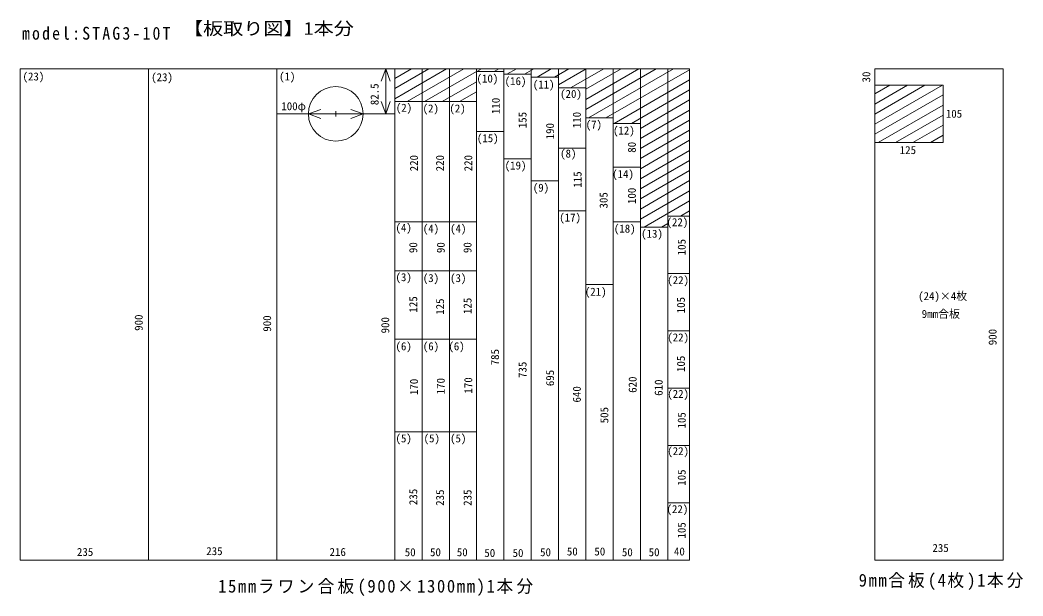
# Model space of a CAD drawing. Units: millimetres, scale not verified. Extents: x -1270 to 566, y -287 to 768.
import ezdxf
from ezdxf.enums import TextEntityAlignment as Align

# ---------------------------------------------------------------- set-up
doc = ezdxf.new("R2010")
doc.units = ezdxf.units.MM
doc.header["$LTSCALE"] = 8
doc.layers.add('0-0', color=7, linetype='Continuous', lineweight=18)
doc.styles.add('ＭＳ ゴシック', font='')
doc.styles.get('ＭＳ ゴシック').set_extended_font_data('MS Gothic')

msp = doc.modelspace()

# ---------------------------------------------------------------- linework, layer by layer
at = {"layer": '0-0'}
for p, q in [((-1270.073, 678.187), (-1270.073, -221.813)), ((-44.073, 678.187), (-1270.073, 678.187)), ((-1035.073, 678.187), (-1035.073, -221.813)), ((-800.073, 678.187), (-800.073, -221.813)), ((-584.073, 678.187), (-584.073, -221.813)), ((-584.073, 623.496), (-489.345, 678.187)), ((-584.073, 641.971), (-521.345, 678.187)), ((-584.073, 660.447), (-553.345, 678.187)), ((-561.268, 618.187), (-457.345, 678.187)), ((-534.073, 678.187), (-534.073, -221.813)), ((-529.268, 618.187), (-434.073, 673.148)), ((-484.073, 678.187), (-484.073, -221.813)), ((-434.073, 678.187), (-434.073, -221.813)), ((-434.073, 673.187), (-384.073, 673.187)), ((-434.006, 673.187), (-425.345, 678.187)), ((-402.006, 673.187), (-393.345, 678.187)), ((-384.073, 678.187), (-384.073, -221.813)), ((-384.073, 668.187), (-334.073, 668.187)), ((-378.666, 668.187), (-361.345, 678.187)), ((-346.666, 668.187), (-329.345, 678.187)), ((-334.073, 678.187), (-334.073, -221.813)), ((-334.073, 663.187), (-284.073, 663.187)), ((-323.326, 663.187), (-297.345, 678.187)), ((-291.326, 663.187), (-265.345, 678.187)), ((-284.073, 678.187), (-284.073, -221.813)), ((-284.073, 648.9), (-233.345, 678.187)), ((-261.967, 643.187), (-201.345, 678.187)), ((-234.073, 678.187), (-234.073, -221.813)), ((-234.073, 603.866), (-105.345, 678.187)), ((-234.073, 622.341), (-137.345, 678.187)), ((-234.073, 640.817), (-169.345, 678.187)), ((-229.23, 588.187), (-73.345, 678.187)), ((-197.23, 588.187), (-44.073, 676.612)), ((-184.073, 678.187), (-184.073, -221.813)), ((-134.073, 678.187), (-134.073, -221.813)), ((-84.073, 678.187), (-84.073, -221.813)), ((-44.073, 678.187), (-44.073, -221.813)), ((294.927, -221.813), (294.927, 678.187)), ((529.927, 678.187), (294.927, 678.187)), ((529.927, -221.813), (529.927, 678.187)), ((-497.268, 618.187), (-434.073, 654.673)), ((-284.073, 643.187), (-234.073, 643.187)), ((-182.55, 578.187), (-44.073, 658.137)), ((419.927, 648.187), (294.927, 648.187)), ((294.927, 576.731), (418.693, 648.187)), ((294.927, 595.206), (386.693, 648.187)), ((294.927, 613.681), (354.693, 648.187)), ((294.927, 632.156), (322.693, 648.187)), ((419.927, 543.187), (419.927, 648.187)), ((-465.268, 618.187), (-434.073, 636.198)), ((-150.55, 578.187), (-44.073, 639.662)), ((294.927, 558.256), (419.927, 630.424)), ((-584.073, 618.187), (-434.073, 618.187)), ((-134.073, 569.225), (-44.073, 621.187)), ((300.828, 543.187), (419.927, 611.949)), ((-687.073, 595.687), (-697.073, 595.687)), ((-692.073, 600.687), (-692.073, 590.687)), ((-234.073, 588.187), (-184.073, 588.187)), ((-134.073, 550.75), (-44.073, 602.711)), ((332.828, 543.187), (419.927, 593.474)), ((-184.073, 578.187), (-134.073, 578.187)), ((-134.073, 532.275), (-44.073, 584.236)), ((364.828, 543.187), (419.927, 574.999)), ((-434.073, 563.187), (-384.073, 563.187)), ((-134.073, 513.8), (-44.073, 565.761)), ((396.828, 543.187), (419.927, 556.523)), ((-284.073, 533.187), (-234.073, 533.187)), ((-134.073, 495.324), (-44.073, 547.286)), ((419.927, 543.187), (294.927, 543.187)), ((-134.073, 476.849), (-44.073, 528.811)), ((-384.073, 513.187), (-334.073, 513.187)), ((-184.073, 498.187), (-134.073, 498.187)), ((-134.073, 458.374), (-44.073, 510.335)), ((-134.073, 439.899), (-44.073, 491.86)), ((-334.073, 473.187), (-284.073, 473.187)), ((-134.073, 421.424), (-44.073, 473.385)), ((-134.073, 402.948), (-44.073, 454.91)), ((-127.64, 388.187), (-44.073, 436.435)), ((-284.073, 418.187), (-234.073, 418.187)), ((-84.073, 408.187), (-44.073, 408.187)), ((-60.999, 408.187), (-44.073, 417.959)), ((-584.073, 398.187), (-434.073, 398.187)), ((-184.073, 398.187), (-134.073, 398.187)), ((-134.073, 388.187), (-84.073, 388.187)), ((-95.64, 388.187), (-84.073, 394.865)), ((-584.073, 308.187), (-434.073, 308.187)), ((-84.073, 303.187), (-44.073, 303.187)), ((-234.073, 283.187), (-184.073, 283.187)), ((-84.073, 198.187), (-44.073, 198.187)), ((-584.073, 183.187), (-434.073, 183.187)), ((-84.073, 93.187), (-44.073, 93.187)), ((-584.073, 13.187), (-434.073, 13.187)), ((-84.073, -11.813), (-44.073, -11.813)), ((-84.073, -116.813), (-44.073, -116.813)), ((-1270.073, -221.813), (-44.073, -221.813)), ((294.927, -221.813), (529.927, -221.813))]:
    msp.add_line(p, q, dxfattribs=at)
at = {"layer": '0-0', "color": 4, "lineweight": 9}
for p, q in [((-584.596, 678.187), (-640.596, 678.187)), ((-600.596, 678.187), (-608.805, 655.635)), ((-600.596, 595.687), (-600.596, 678.187)), ((-600.596, 678.187), (-592.388, 655.635)), ((-600.596, 595.687), (-608.805, 618.24)), ((-600.596, 595.687), (-592.388, 618.24)), ((-642.073, 595.687), (-800.073, 595.687)), ((-742.073, 595.687), (-719.52, 603.896)), ((-742.073, 595.687), (-719.52, 587.479)), ((-642.073, 595.687), (-664.626, 603.896)), ((-642.073, 595.687), (-664.626, 587.479)), ((-584.596, 595.687), (-640.596, 595.687))]:
    msp.add_line(p, q, dxfattribs=at)
at = {"layer": '0-0'}
msp.add_circle((-692.073, 595.687), 50, dxfattribs=at)

# ---------------------------------------------------------------- texts
at = {"layer": '0-0', "style": 'ＭＳ ゴシック', "width": 1.15}
msp.add_text('【板取り図】1本分', height=23.46, dxfattribs=at).set_placement((-971.754, 733.458), align=Align.BOTTOM_LEFT)
at = {"layer": '0-0', "style": 'ＭＳ ゴシック'}
for s, p in [('(23)', (-1265.531, 652.497)), ('(23)', (-1029.989, 651.136)), ('(1)', (-795.809, 652.497)), ('(10)', (-434.309, 648.706)), ('(16)', (-382.774, 644.021)), ('(11)', (-331.239, 637.774)), ('(20)', (-281.267, 620.596)), ('100φ', (-791.724, 598.037)), ('(2)', (-582.051, 595.314)), ('(2)', (-533.037, 593.952)), ('(2)', (-484.022, 593.952)), ('105', (424.984, 584.284)), ('(7)', (-234.417, 564.377)), ('(12)', (-184.444, 553.445)), ('(15)', (-433.646, 539.492)), ('125', (340.553, 517.713)), ('(8)', (-281.267, 511.281)), ('(19)', (-382.774, 489.417)), ('(14)', (-186.006, 473.801)), ('(9)', (-331.239, 448.814)), ('(17)', (-282.828, 394.157)), ('(22)', (-86.46, 385.641)), ('(4)', (-582.666, 375.417)), ('(4)', (-532.693, 373.855)), ('(4)', (-482.72, 373.855)), ('(18)', (-182.882, 373.855)), ('(13)', (-132.91, 364.485)), ('(3)', (-582.666, 284.841)), ('(3)', (-532.693, 283.279)), ('(3)', (-482.72, 283.279)), ('(22)', (-85.099, 279.443)), ('(21)', (-235.979, 258.293)), ('(24)×4枚', (374.301, 250.259)), ('9mm合板', (380.829, 217.617)), ('(22)', (-85.099, 174.606)), ('(6)', (-582.666, 158.347)), ('(6)', (-532.693, 158.347)), ('(6)', (-485.843, 158.347)), ('(22)', (-85.099, 71.131)), ('(5)', (-582.666, -10.311)), ('(5)', (-531.131, -10.311)), ('(5)', (-482.72, -10.311)), ('(22)', (-85.099, -33.705)), ('(22)', (-86.46, -139.903)), ('235', (-1165.917, -218.417)), ('235', (-929.133, -216.839)), ('216', (-703.398, -218.417)), ('50', (-565.713, -218.871)), ('50', (-519.421, -218.871)), ('50', (-470.407, -218.871)), ('50', (-420.031, -220.232)), ('50', (-368.294, -220.232)), ('50', (-317.918, -218.871)), ('50', (-268.903, -217.509)), ('50', (-218.527, -217.509)), ('50', (-168.151, -218.871)), ('50', (-119.137, -218.871)), ('40', (-72.845, -217.509)), ('235', (400.415, -211.088))]:
    msp.add_text(s, height=14.66, dxfattribs=at).set_placement(p, align=Align.BOTTOM_LEFT)
for s, p in [('30', (291.031, 653.289)), ('82.5', (-609.281, 611.652)), ('110', (-387.355, 595.314)), ('155', (-338.34, 569.445)), ('110', (-238.95, 569.445)), ('190', (-287.964, 549.022)), ('80', (-138.198, 524.515)), ('220', (-537.121, 490.477)), ('220', (-489.468, 490.477)), ('220', (-437.731, 490.477)), ('115', (-237.588, 460.524)), ('100', (-138.198, 430.571)), ('305', (-189.935, 422.402)), ('90', (-538.483, 340.711)), ('90', (-488.107, 340.711)), ('90', (-439.092, 340.711)), ('105', (-46.976, 336.626)), ('125', (-538.483, 231.79)), ('125', (-439.092, 229.067)), ('105', (-48.338, 230.428)), ('125', (-489.468, 227.705)), ('900', (-1041.211, 198.324)), ('900', (-806.004, 196.746)), ('900', (-589.741, 193.589)), ('900', (522.28, 171.917)), ('785', (-388.716, 135.122)), ('105', (-48.338, 122.869)), ('735', (-338.34, 111.977)), ('170', (-488.107, 82.023)), ('170', (-437.731, 83.385)), ('695', (-287.964, 97)), ('620', (-136.836, 84.746)), ('170', (-537.121, 80.662)), ('640', (-238.95, 67.047)), ('610', (-89.183, 79.3)), ('505', (-188.574, 28.924)), ('105', (-46.976, 19.394)), ('105', (-46.976, -85.443)), ('235', (-538.483, -120.842)), ('235', (-489.468, -122.204)), ('235', (-439.092, -122.204)), ('105', (-46.976, -182.11))]:
    msp.add_text(s, height=14.66, rotation=90, dxfattribs=at).set_placement(p, align=Align.BOTTOM_LEFT)
at = {"layer": '0-0', "char_height": 23.46, "attachment_point": 7, "style": 'ＭＳ ゴシック'}
for s, insert in [('\\T1.28;\\W0.9;model:STAG3-10T', (-1266.528, 731.192)), ('\\T1.2;\\W0.95;15mmラワン合板(900×1300mm)1本分', (-907.461, -287.254)), ('\\T1.19;\\W0.95;9mm合板(4枚)1本分', (265.492, -276.373))]:
    msp.add_mtext(s, dxfattribs=dict(at, insert=insert))

doc.saveas('drawing.dxf')
